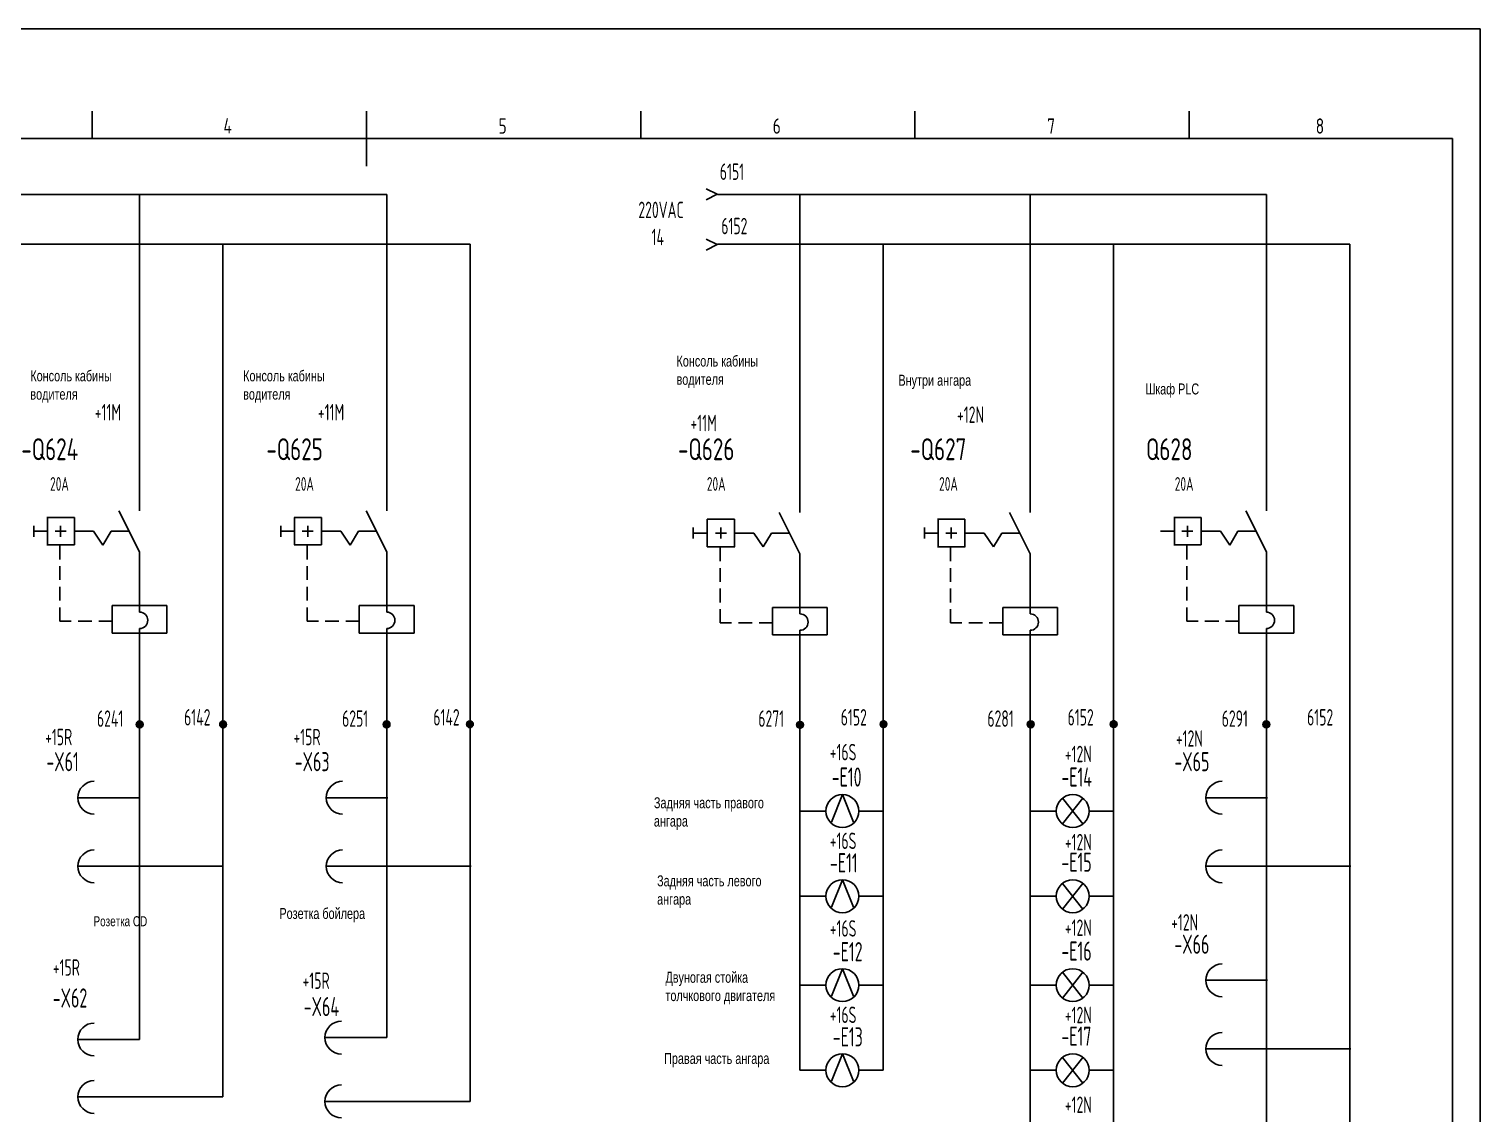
# Model space of a CAD drawing. Header units: millimetres. Extents: x -1988 to 7027, y -1849 to 2867.
# Drawn here: x 813.8 to 1078.3, y 494.5 to 692.4 of the extents above; entities that cross this region are included whole.
import ezdxf

# ---------------------------------------------------------------- set-up
doc = ezdxf.new("R2010")
doc.units = ezdxf.units.MM
doc.header["$LTSCALE"] = 10
doc.linetypes.add('DASHED2', pattern=[0.375, 0.25, -0.125])
doc.linetypes.add('HIDDEN', pattern=[0.375, 0.25, -0.125])
for name, color, linetype in [('01', 7, 'Continuous'), ('CONTINUOUS', 7, 'Continuous'), ('DASHED', 7, 'HIDDEN')]:
    doc.layers.add(name, color=color, linetype=linetype)
doc.styles.add('ROMAN', font='ROMANC.shx', dxfattribs={"width": 0.7, "height": 0.7})
doc.styles.add('ROMANS', font='romans', dxfattribs={"width": 0.67, "bigfont": 'hzlib'})
doc.styles.get("Standard").update_dxf_attribs({"font": 'isocp', "width": 0.707, "bigfont": 'intecad.shx'})

msp = doc.modelspace()

# ---------------------------------------------------------------- hatches: boundary and pattern name
h = msp.add_hatch()
h.set_pattern_fill('ANGLE', scale=0.01, style=0)
h.set_pattern_definition([(0, (3.036545, 351.7879), (0, 0.06985), [0.0508, -0.01905]), (90, (3.036545, 351.7879), (-0.06985, 4e-18), [0.0508, -0.01905])])
h.paths.add_polyline_path([(833.34, 565.58, 1), (834.59, 565.58, 1)])
h = msp.add_hatch()
h.set_pattern_fill('ANGLE', scale=0.1, style=0)
h.set_pattern_definition([(0, (4.0634, 338.3127), (0, 0.6985), [0.508, -0.1905]), (90, (4.0634, 338.3127), (-0.6985, 4e-17), [0.508, -0.1905])])
h.paths.add_polyline_path([(833.34, 565.58, 1), (834.59, 565.58, 1)])
h = msp.add_hatch()
h.set_pattern_fill('ANGLE', scale=0.01, style=0)
h.set_pattern_definition([(0, (18.25458, 351.799186), (0, 0.06985), [0.0508, -0.01905]), (90, (18.25458, 351.799186), (-0.06985, 4e-18), [0.0508, -0.01905])])
h.paths.add_polyline_path([(848.56, 565.59, 1), (849.8, 565.59, 1)])
h = msp.add_hatch()
h.set_pattern_fill('ANGLE', scale=0.1, style=0)
h.set_pattern_definition([(0, (19.2814, 338.32396), (0, 0.6985), [0.508, -0.1905]), (90, (19.2814, 338.32396), (-0.6985, 4e-17), [0.508, -0.1905])])
h.paths.add_polyline_path([(848.56, 565.59, 1), (849.8, 565.59, 1)])
h = msp.add_hatch()
h.set_pattern_fill('ANGLE', scale=0.01, style=0)
h.set_pattern_definition([(0, (48.05679, 351.79711), (0, 0.06985), [0.0508, -0.01905]), (90, (48.05679, 351.79711), (-0.06985, 4e-18), [0.0508, -0.01905])])
h.paths.add_polyline_path([(878.36, 565.59, 1), (879.61, 565.59, 1)])
h = msp.add_hatch()
h.set_pattern_fill('ANGLE', scale=0.1, style=0)
h.set_pattern_definition([(0, (49.0836, 338.3219), (0, 0.6985), [0.508, -0.1905]), (90, (49.0836, 338.3219), (-0.6985, 4e-17), [0.508, -0.1905])])
h.paths.add_polyline_path([(878.36, 565.59, 1), (879.61, 565.59, 1)])
h = msp.add_hatch()
h.set_pattern_fill('ANGLE', scale=0.01, style=0)
h.set_pattern_definition([(0, (63.24045, 351.81179), (0, 0.06985), [0.0508, -0.01905]), (90, (63.24045, 351.81179), (-0.06985, 4e-18), [0.0508, -0.01905])])
h.paths.add_polyline_path([(893.55, 565.61, 1), (894.79, 565.61, 1)])
h = msp.add_hatch()
h.set_pattern_fill('ANGLE', scale=0.1, style=0)
h.set_pattern_definition([(0, (64.2673, 338.33656), (0, 0.6985), [0.508, -0.1905]), (90, (64.2673, 338.33656), (-0.6985, 4e-17), [0.508, -0.1905])])
h.paths.add_polyline_path([(893.55, 565.61, 1), (894.79, 565.61, 1)])
h = msp.add_hatch()
h.set_pattern_fill('ANGLE', scale=0.01, style=0)
h.set_pattern_definition([(0, (123.427265, 351.708345), (0, 0.06985), [0.0508, -0.01905]), (90, (123.427265, 351.708345), (-0.06985, 4e-18), [0.0508, -0.01905])])
h.paths.add_polyline_path([(953.73, 565.5, 1), (954.98, 565.5, 1)])
h = msp.add_hatch()
h.set_pattern_fill('ANGLE', scale=0.1, style=0)
h.set_pattern_definition([(0, (124.4541, 338.2331), (0, 0.6985), [0.508, -0.1905]), (90, (124.4541, 338.2331), (-0.6985, 4e-17), [0.508, -0.1905])])
h.paths.add_polyline_path([(953.73, 565.5, 1), (954.98, 565.5, 1)])
h = msp.add_hatch()
h.set_pattern_fill('ANGLE', scale=0.01, style=0)
h.set_pattern_definition([(0, (138.6297, 351.83777), (0, 0.06985), [0.0508, -0.01905]), (90, (138.6297, 351.83777), (-0.06985, 4e-18), [0.0508, -0.01905])])
h.paths.add_polyline_path([(968.94, 565.63, 1), (970.18, 565.63, 1)])
h = msp.add_hatch()
h.set_pattern_fill('ANGLE', scale=0.1, style=0)
h.set_pattern_definition([(0, (139.65653, 338.36254), (0, 0.6985), [0.508, -0.1905]), (90, (139.65653, 338.36254), (-0.6985, 4e-17), [0.508, -0.1905])])
h.paths.add_polyline_path([(968.94, 565.63, 1), (970.18, 565.63, 1)])
h = msp.add_hatch()
h.set_pattern_fill('ANGLE', scale=0.01, style=0)
h.set_pattern_definition([(0, (165.47473, 351.80529), (0, 0.06985), [0.0508, -0.01905]), (90, (165.47473, 351.80529), (-0.06985, 4e-18), [0.0508, -0.01905])])
h.paths.add_polyline_path([(995.78, 565.6, 1), (997.02, 565.6, 1)])
h = msp.add_hatch()
h.set_pattern_fill('ANGLE', scale=0.1, style=0)
h.set_pattern_definition([(0, (166.50156, 338.33006), (0, 0.6985), [0.508, -0.1905]), (90, (166.50156, 338.33006), (-0.6985, 4e-17), [0.508, -0.1905])])
h.paths.add_polyline_path([(995.78, 565.6, 1), (997.02, 565.6, 1)])
h = msp.add_hatch()
h.set_pattern_fill('ANGLE', scale=0.01, style=0)
h.set_pattern_definition([(0, (180.59455, 351.83777), (0, 0.06985), [0.0508, -0.01905]), (90, (180.59455, 351.83777), (-0.06985, 4e-18), [0.0508, -0.01905])])
h.paths.add_polyline_path([(1010.9, 565.63, 1), (1012.14, 565.63, 1)])
h = msp.add_hatch()
h.set_pattern_fill('ANGLE', scale=0.1, style=0)
h.set_pattern_definition([(0, (181.6214, 338.36254), (0, 0.6985), [0.508, -0.1905]), (90, (181.6214, 338.36254), (-0.6985, 4e-17), [0.508, -0.1905])])
h.paths.add_polyline_path([(1010.9, 565.63, 1), (1012.14, 565.63, 1)])
h = msp.add_hatch()
h.set_pattern_fill('ANGLE', scale=0.1, style=0)
h.set_pattern_definition([(0, (209.43745, 338.3219), (0, 0.6985), [0.508, -0.1905]), (90, (209.43745, 338.3219), (-0.6985, 4e-17), [0.508, -0.1905])])
h.paths.add_polyline_path([(1038.72, 565.59, 1), (1039.96, 565.59, 1)])
h = msp.add_hatch()
h.set_pattern_fill('ANGLE', scale=0.01, style=0)
h.set_pattern_definition([(0, (208.41061, 351.79711), (0, 0.06985), [0.0508, -0.01905]), (90, (208.41061, 351.79711), (-0.06985, 4e-18), [0.0508, -0.01905])])
h.paths.add_polyline_path([(1038.72, 565.59, 1), (1039.96, 565.59, 1)])

# ---------------------------------------------------------------- linework, layer by layer
for p, q in [((694.6, 662.22), (879, 662.22)), ((823.33, 662.22), (879, 662.22)), ((939.33, 662.22), (1039.35, 662.22)), ((939.33, 662.22), (996.3, 662.22)), ((694.6, 653.14), (894.2, 653.14)), ((823.33, 653.14), (894.2, 653.14)), ((849.14, 497.65), (849.14, 653.14)), ((894.2, 496.82), (894.2, 653.14)), ((939.33, 653.14), (1054.55, 653.14)), ((939.33, 653.14), (1011.5, 653.14)), ((969.51, 502.5), (969.51, 653.14)), ((1011.5, 469.93), (1011.5, 653.14)), ((1054.55, 468.03), (1054.55, 653.14)), ((833.95, 508.12), (833.95, 583.07)), ((879, 508.46), (879, 583.07)), ((996.3, 469.93), (996.3, 582.74)), ((1039.35, 479.68), (1039.35, 583.07)), ((833.95, 552.21), (822.7, 552.21)), ((879.21, 552.21), (867.97, 552.21)), ((962.07, 552.77), (960.07, 547.77)), ((964.07, 547.77), (962.07, 552.77)), ((1039.57, 552.21), (1028.32, 552.21)), ((959.07, 549.77), (954.32, 549.77)), ((969.51, 549.77), (965.07, 549.77)), ((1001.05, 549.77), (996.3, 549.77)), ((1011.5, 549.77), (1007.05, 549.77)), ((849.14, 539.7), (822.7, 539.7)), ((894.41, 539.7), (867.97, 539.7)), ((1054.76, 539.7), (1028.32, 539.7)), ((962.07, 537.24), (960.07, 532.24)), ((964.07, 532.24), (962.07, 537.24)), ((959.07, 534.24), (954.32, 534.24)), ((969.51, 534.24), (965.07, 534.24)), ((1001.05, 534.24), (996.3, 534.24)), ((1011.5, 534.24), (1007.05, 534.24)), ((962.07, 521.03), (960.07, 516.03)), ((964.07, 516.03), (962.07, 521.03)), ((1039.57, 518.91), (1028.32, 518.91)), ((959.07, 518.03), (954.32, 518.03)), ((969.51, 518.03), (965.07, 518.03)), ((1001.05, 518.03), (996.3, 518.03)), ((1011.5, 518.03), (1007.05, 518.03)), ((833.95, 508.12), (822.7, 508.12)), ((879, 508.46), (867.75, 508.46)), ((962.07, 505.5), (960.07, 500.5)), ((964.07, 500.5), (962.07, 505.5)), ((1054.76, 506.4), (1028.32, 506.4)), ((959.07, 502.5), (954.32, 502.5)), ((969.51, 502.5), (965.07, 502.5)), ((1001.05, 502.5), (996.3, 502.5)), ((1011.5, 502.5), (1007.05, 502.5)), ((849.14, 497.65), (822.7, 497.65)), ((894.2, 496.82), (867.75, 496.82))]:
    msp.add_line(p, q)
at = {"color": 7}
for centre in [(833.96, 565.58), (849.18, 565.59), (878.98, 565.59), (894.17, 565.61), (954.35, 565.5), (969.56, 565.63), (996.4, 565.6), (1011.52, 565.63), (1039.34, 565.59)]:
    msp.add_circle(centre, 0.621, dxfattribs=at)
for centre in [(962.07, 549.77), (1004.05, 549.77), (962.07, 534.24), (1004.05, 534.24), (962.07, 518.03), (1004.05, 518.03), (962.07, 502.5), (1004.05, 502.5)]:
    msp.add_circle(centre, 3)
at = {"linetype": 'Continuous'}
for centre in [(825.7, 552.21), (870.97, 552.21), (1031.32, 552.21), (825.7, 539.7), (870.97, 539.7), (1031.32, 539.7), (1031.32, 518.91), (825.7, 508.12), (870.75, 508.46), (1031.32, 506.4), (825.7, 497.65), (870.75, 496.82)]:
    msp.add_arc(centre, 3, 90, 270, dxfattribs=at)
at = {"layer": 'CONTINUOUS', "color": 3}
for p, q in [((1078.3, 692.41), (658.3, 692.41)), ((1078.3, 395.41), (1078.3, 692.41))]:
    msp.add_line(p, q, dxfattribs=at)
at = {"layer": 'CONTINUOUS', "linetype": 'Continuous'}
for p, q in [((825.3, 672.41), (825.3, 677.41)), ((925.3, 672.41), (925.3, 677.41)), ((975.3, 672.41), (975.3, 677.41)), ((1025.3, 672.41), (1025.3, 677.41))]:
    msp.add_line(p, q, dxfattribs=at)
at = {"layer": 'CONTINUOUS'}
for p, q in [((875.3, 672.41), (875.3, 677.41)), ((678.3, 672.41), (1073.3, 672.41)), ((875.3, 672.41), (875.3, 667.41)), ((1073.3, 400.41), (1073.3, 672.41)), ((833.95, 662.22), (833.95, 604.55)), ((879, 662.22), (879, 604.55)), ((937.24, 663.27), (939.24, 662.27)), ((937.24, 661.27), (939.24, 662.27)), ((954.32, 662.22), (954.32, 604.21)), ((996.3, 662.22), (996.3, 604.21)), ((1039.35, 662.22), (1039.35, 604.55)), ((937.24, 654.1), (939.24, 653.1)), ((937.24, 652.1), (939.24, 653.1)), ((819.56, 603.32), (817.06, 603.32)), ((817.17, 603.32), (817.17, 598.32)), ((819.56, 603.32), (822.06, 603.32)), ((822.06, 598.32), (822.06, 603.32)), ((833.95, 597.05), (830.2, 604.55)), ((864.61, 603.32), (862.11, 603.32)), ((862.22, 603.32), (862.22, 598.32)), ((864.61, 603.32), (867.11, 603.32)), ((867.11, 598.32), (867.11, 603.32)), ((879, 597.05), (875.25, 604.55)), ((954.32, 596.71), (950.57, 604.21)), ((996.3, 596.71), (992.55, 604.21)), ((1024.97, 603.32), (1022.47, 603.32)), ((1022.58, 603.32), (1022.58, 598.32)), ((1024.97, 603.32), (1027.47, 603.32)), ((1027.47, 598.32), (1027.47, 603.32)), ((1039.35, 597.05), (1035.6, 604.55)), ((814.66, 601.82), (814.66, 599.82)), ((817.17, 600.82), (814.67, 600.82)), ((819.56, 600.82), (818.56, 600.82)), ((819.56, 601.82), (819.56, 599.82)), ((819.56, 600.82), (820.56, 600.82)), ((822.06, 600.82), (825.58, 600.82)), ((825.58, 600.82), (827.26, 598.28)), ((827.26, 598.28), (828.77, 600.8)), ((828.77, 600.8), (832.07, 600.8)), ((859.71, 601.82), (859.71, 599.82)), ((862.22, 600.82), (859.72, 600.82)), ((864.61, 600.82), (863.61, 600.82)), ((864.61, 601.82), (864.61, 599.82)), ((864.61, 600.82), (865.61, 600.82)), ((867.11, 600.82), (870.64, 600.82)), ((870.64, 600.82), (872.32, 598.28)), ((872.32, 598.28), (873.83, 600.8)), ((873.83, 600.8), (877.13, 600.8)), ((934.87, 601.49), (934.87, 599.49)), ((937.43, 600.49), (934.93, 600.49)), ((937.43, 602.99), (937.43, 597.99)), ((939.93, 602.99), (937.43, 602.99)), ((939.93, 600.49), (938.93, 600.49)), ((939.93, 602.99), (942.43, 602.99)), ((939.93, 601.49), (939.93, 599.49)), ((939.93, 600.49), (940.93, 600.49)), ((942.43, 597.99), (942.43, 602.99)), ((942.43, 600.49), (945.95, 600.49)), ((945.95, 600.49), (947.63, 597.95)), ((947.63, 597.95), (949.14, 600.46)), ((949.14, 600.46), (952.44, 600.46)), ((977.01, 601.49), (977.01, 599.49)), ((979.52, 600.49), (977.02, 600.49)), ((981.91, 602.99), (979.41, 602.99)), ((979.52, 602.99), (979.52, 597.99)), ((981.91, 600.49), (980.91, 600.49)), ((981.91, 602.99), (984.41, 602.99)), ((981.91, 601.49), (981.91, 599.49)), ((981.91, 600.49), (982.91, 600.49)), ((984.41, 597.99), (984.41, 602.99)), ((984.41, 600.49), (987.94, 600.49)), ((987.94, 600.49), (989.61, 597.95)), ((989.61, 597.95), (991.12, 600.46)), ((991.12, 600.46), (994.43, 600.46)), ((1022.58, 600.82), (1020.08, 600.82)), ((1024.97, 600.82), (1023.97, 600.82)), ((1024.97, 601.82), (1024.97, 599.82)), ((1024.97, 600.82), (1025.97, 600.82)), ((1027.47, 600.82), (1030.99, 600.82)), ((1030.99, 600.82), (1032.67, 598.28)), ((1032.67, 598.28), (1034.18, 600.8)), ((1034.18, 600.8), (1037.48, 600.8)), ((822.08, 598.32), (817.06, 598.32)), ((867.14, 598.32), (862.11, 598.32)), ((942.45, 597.99), (937.43, 597.99)), ((984.44, 597.99), (979.41, 597.99)), ((1027.49, 598.32), (1022.47, 598.32)), ((833.95, 597.05), (833.95, 587.05)), ((879, 597.05), (879, 587.05)), ((954.32, 596.71), (954.32, 586.71)), ((996.3, 596.71), (996.3, 586.71)), ((1039.35, 597.05), (1039.35, 587.05)), ((828.95, 587.24), (828.95, 582.24)), ((838.95, 587.24), (828.95, 587.24)), ((833.95, 588.07), (833.95, 586.07)), ((838.95, 587.24), (838.95, 582.24)), ((884, 587.24), (874, 587.24)), ((874, 587.24), (874, 582.24)), ((879, 588.07), (879, 586.07)), ((884, 587.24), (884, 582.24)), ((954.32, 587.74), (954.32, 585.74)), ((996.3, 587.74), (996.3, 585.74)), ((1034.35, 587.24), (1034.35, 582.24)), ((1044.35, 587.24), (1034.35, 587.24)), ((1039.35, 588.07), (1039.35, 586.07)), ((1044.35, 587.24), (1044.35, 582.24)), ((949.32, 586.91), (949.32, 581.91)), ((959.32, 586.91), (949.32, 586.91)), ((959.32, 586.91), (959.32, 581.91)), ((1001.3, 586.91), (991.3, 586.91)), ((991.3, 586.91), (991.3, 581.91)), ((1001.3, 586.91), (1001.3, 581.91)), ((828.95, 582.24), (838.95, 582.24)), ((874, 582.24), (884, 582.24)), ((949.32, 581.91), (959.32, 581.91)), ((954.32, 502.5), (954.32, 582.74)), ((991.3, 581.91), (1001.3, 581.91)), ((1034.35, 582.24), (1044.35, 582.24)), ((833.96, 565.89), (833.96, 565.53)), ((849.18, 565.9), (849.18, 565.54)), ((878.98, 565.9), (878.98, 565.54)), ((894.17, 565.92), (894.17, 565.55)), ((954.35, 565.81), (954.35, 565.45)), ((969.56, 565.94), (969.56, 565.58)), ((996.4, 565.91), (996.4, 565.54)), ((1011.52, 565.94), (1011.52, 565.58)), ((1039.34, 565.9), (1039.34, 565.54)), ((1005.92, 552.11), (1002.18, 547.42)), ((1005.92, 547.42), (1002.18, 552.11)), ((1005.92, 531.89), (1002.18, 536.58)), ((1005.92, 536.58), (1002.18, 531.89)), ((1005.92, 520.37), (1002.18, 515.68)), ((1005.92, 515.68), (1002.18, 520.37)), ((1005.92, 500.15), (1002.18, 504.84)), ((1005.92, 504.84), (1002.18, 500.15))]:
    msp.add_line(p, q, dxfattribs=at)
for centre in [(833.95, 584.57), (879, 584.57), (954.32, 584.24), (996.3, 584.24), (1039.35, 584.57)]:
    msp.add_arc(centre, 1.5, 270, 90, dxfattribs=at)
at = {"layer": 'DASHED'}
for p, q in [((819.43, 584.42), (819.43, 598.32)), ((864.49, 584.42), (864.49, 598.32)), ((939.8, 584.09), (939.8, 597.99)), ((981.79, 584.09), (981.79, 597.99)), ((1024.84, 584.42), (1024.84, 598.32)), ((829, 584.42), (819.43, 584.42)), ((874.05, 584.42), (864.49, 584.42)), ((949.37, 584.09), (939.8, 584.09)), ((991.35, 584.09), (981.79, 584.09)), ((1034.41, 584.42), (1024.84, 584.42))]:
    msp.add_line(p, q, dxfattribs=at)

# ---------------------------------------------------------------- texts
at = {"width": 0.67}
for s, height, p in [('20A', 2.5, (817.64, 608.19)), ('20A', 2.5, (862.31, 608.19)), ('20A', 2.5, (937.36, 608.19)), ('20A', 2.5, (979.7, 608.19)), ('20A', 2.5, (1022.66, 608.19)), ('-X61', 3.5, (816.96, 557.04)), ('-X63', 3.5, (862.23, 557.04)), ('-X65', 3.5, (1022.58, 557.04)), ('-E10', 3.5, (960.12, 554.23)), ('-E14', 3.5, (1001.98, 554.23)), ('-E11', 3.5, (959.79, 538.59)), ('-E15', 3.5, (1001.98, 538.7)), ('-X66', 3.5, (1022.58, 523.74)), ('-E12', 3.5, (960.31, 522.38)), ('-E16', 3.5, (1001.98, 522.49)), ('-X62', 3.5, (818.12, 513.94)), ('-X64', 3.5, (863.87, 512.37)), ('-E13', 3.5, (960.31, 506.85)), ('-E17', 3.5, (1001.98, 506.96))]:
    msp.add_text(s, height=height, dxfattribs=at).set_placement(p)
at = {"color": 3, "linetype": 'DASHED2', "char_height": 2, "attachment_point": 1}
for s, insert, width in [('{\\fArial|b0|i0|c204|p34;\\C256;Консоль кабины водителя}', (931.83, 632.85), 20.7534), ('{\\fArial|b0|i0|c204|p34;\\C256;Консоль кабины водителя}', (814.04, 630.15), 20.7534), ('{\\fArial|b0|i0|c204|p34;\\C256;Консоль кабины водителя}', (852.83, 630.15), 20.7534), ('{\\fArial|b0|i0|c204|p34;\\C256;Внутри ангара}', (972.28, 629.35), 20.7534), ('{\\fArial|b0|i0|c204|p34;\\C256;Шкаф PLC}', (1017.32, 627.76), 20.7534), ('{\\fArial|b0|i0|c204|p34;\\C256;Задняя часть правого ангара}', (927.71, 552.29), 20.7534), ('{\\fArial|b0|i0|c204|p34;\\C256;Задняя часть левого ангара}', (928.29, 538.05), 20.7534), ('{\\fArial|b0|i0|c204|p34;\\C256;Розетка бойлера}', (859.44, 532.1), 19.8796), ('{\\fArial|b0|i0|c204|p34;\\H0.9167x;\\C256;Розетка CD}', (825.55, 530.6), 18.8018), ('{\\fArial|b0|i0|c204|p34;\\C256;Двуногая стойка толчкового двигателя}', (929.81, 520.46), 20.7534), ('{\\fArial|b0|i0|c204|p34;\\C256;Правая часть ангара}', (929.57, 505.66), 20.7534)]:
    msp.add_mtext(s, dxfattribs=dict(at, insert=insert, width=width))
at = {"layer": '01', "linetype": 'HIDDEN', "width": 0.67}
for s, p in [('6151', (939.73, 664.88)), ('220VAC', (924.88, 657.92)), ('14', (927.28, 652.97)), ('6152', (939.99, 654.97)), ('+11M', (825.78, 621.02)), ('+11M', (934.37, 619.05)), ('+12N', (982.96, 620.57)), ('6241', (826.18, 565.14)), ('6142', (842.07, 565.38)), ('6251', (870.87, 565.14)), ('6142', (887.49, 565.38)), ('6271', (946.74, 565.14)), ('6152', (961.77, 565.38)), ('6281', (988.5, 565.14)), ('6152', (1003.12, 565.38)), ('6291', (1031.22, 565.14)), ('6152', (1046.78, 565.38)), ('+15R', (816.74, 561.78)), ('+15R', (862.01, 561.78)), ('+12N', (1022.86, 561.52)), ('+16S', (959.76, 559.03)), ('+12N', (1002.62, 558.69)), ('+16S', (959.76, 542.85)), ('+12N', (1002.62, 542.62)), ('+16S', (959.76, 526.88)), ('+12N', (1002.62, 527.01)), ('+12N', (1022, 527.98)), ('+15R', (818.14, 519.75)), ('+15R', (863.66, 517.34)), ('+16S', (959.76, 511.12)), ('+12N', (1002.62, 511.09)), ('+12N', (1002.62, 494.72))]:
    msp.add_text(s, height=3, dxfattribs=at).set_placement(p)
at = {"layer": '01', "color": 1, "linetype": 'HIDDEN', "width": 0.67}
msp.add_text('+11M', height=3, dxfattribs=at).set_placement((866.46, 621.02))
at = {"layer": 'CONTINUOUS', "linetype": 'Continuous', "style": 'ROMAN', "width": 0.7}
for s, p in [('4', (849.25, 673.35)), ('5', (899.39, 673.31)), ('6', (949.37, 673.31)), ('7', (999.4, 673.31)), ('8', (1048.35, 673.31))]:
    msp.add_text(s, height=2.8, dxfattribs=at).set_placement(p)
at = {"layer": 'CONTINUOUS', "style": 'ROMANS', "width": 0.67}
for s, p in [('-Q624 ', (812.39, 613.77)), ('-Q626', (932.1, 613.77)), ('-Q627', (974.44, 613.77)), ('Q628', (1017.41, 613.77))]:
    msp.add_text(s, height=4, dxfattribs=at).set_placement(p)
at = {"layer": 'CONTINUOUS', "color": 1, "style": 'ROMANS', "width": 0.67}
msp.add_text('-Q625 ', height=4, dxfattribs=at).set_placement((857.06, 613.77))

doc.saveas('drawing.dxf')
